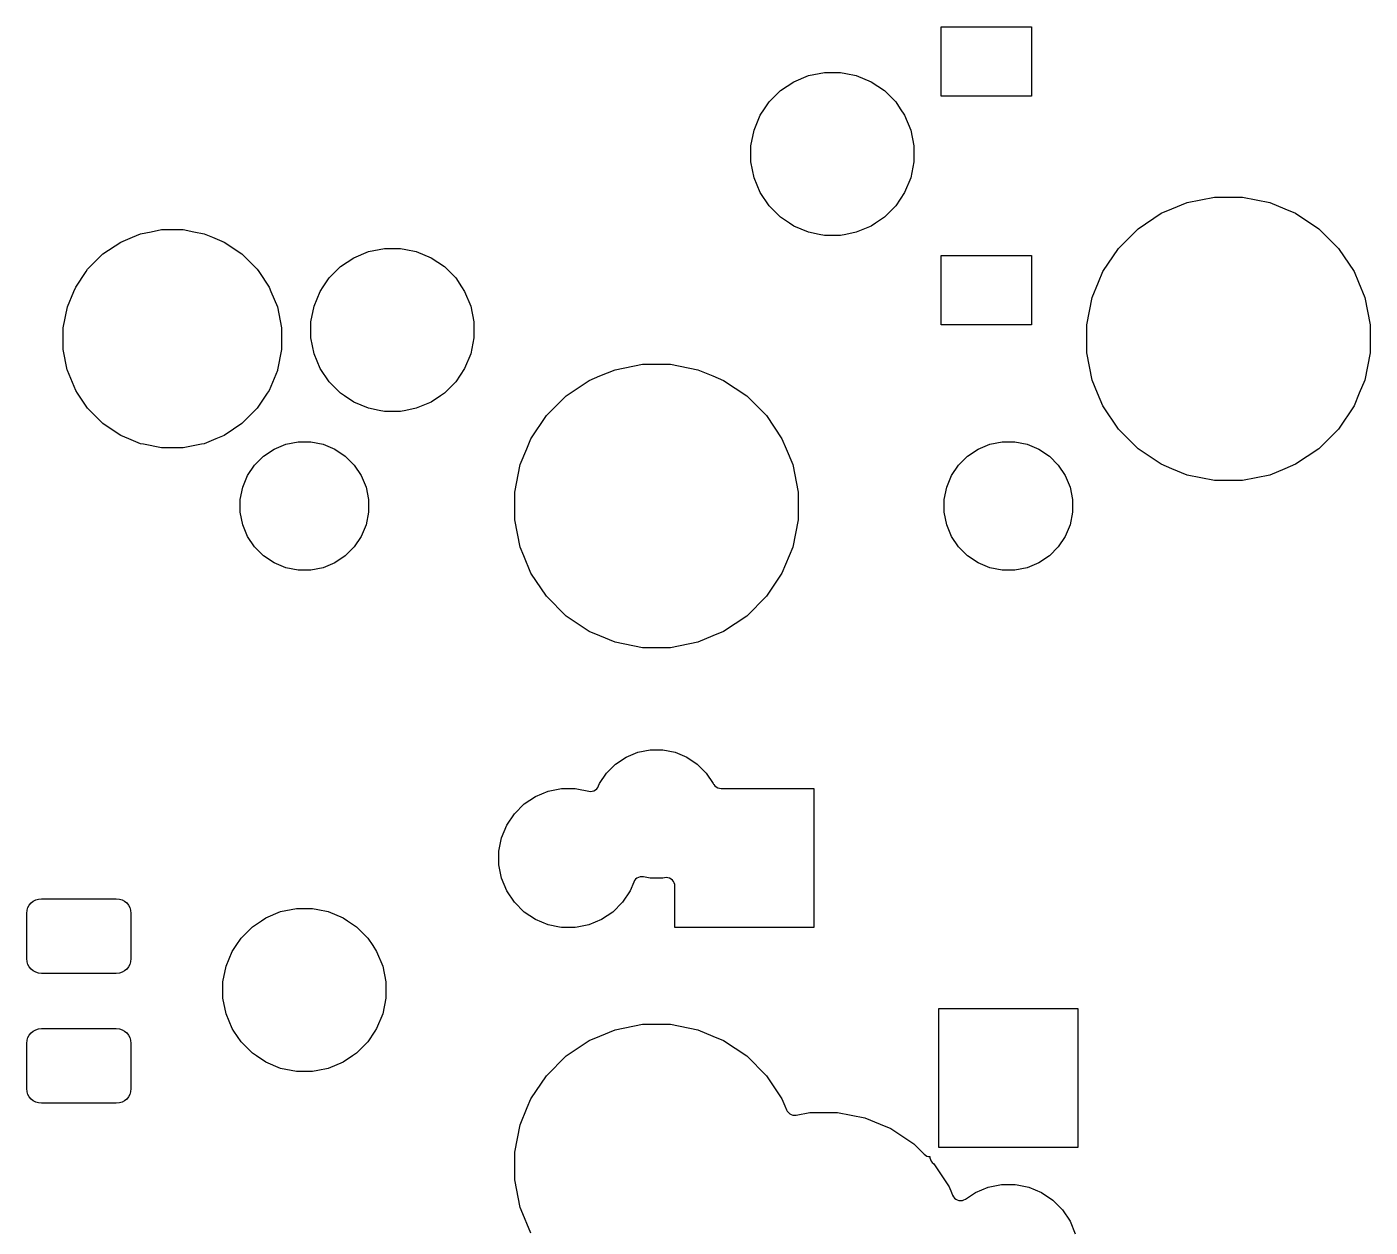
# Model space of a CAD drawing. Extents: x -9 to 373, y -109 to 9.
# Drawn here: x 48.06 to 67.45, y -91.37 to -74.05 of the extents above; entities that cross this region are included whole.
import ezdxf

# ---------------------------------------------------------------- set-up
doc = ezdxf.new("R2010")
doc.units = 0
doc.layers.add('BLACK', color=7, linetype='CONTINUOUS')

msp = doc.modelspace()

# ---------------------------------------------------------------- linework, layer by layer
at = {"layer": 'BLACK', "linetype": 'CONTINUOUS'}
for p, q in [((61.2615, -75.051), (61.2615, -74.049)), ((61.2615, -74.049), (62.5635, -74.049)), ((62.5635, -74.049), (62.5635, -75.051)), ((59.133, -74.8403), (59.347, -74.7517)), ((59.347, -74.7517), (59.4984, -74.7216)), ((59.4984, -74.7216), (59.5742, -74.7065)), ((59.5742, -74.7065), (59.8058, -74.7065)), ((59.8058, -74.7065), (59.8816, -74.7216)), ((59.8816, -74.7216), (60.033, -74.7517)), ((60.033, -74.7517), (60.247, -74.8403)), ((58.7765, -75.1328), (58.9403, -74.969)), ((58.9403, -74.969), (59.133, -74.8403)), ((59.133, -74.8403), (59.133, -74.8403)), ((60.247, -74.8403), (60.247, -74.8403)), ((60.247, -74.8403), (60.4397, -74.969)), ((60.4397, -74.969), (60.6035, -75.1328)), ((58.7117, -75.2299), (58.7765, -75.1328)), ((60.6035, -75.1328), (60.6683, -75.2299)), ((62.5635, -75.051), (61.2615, -75.051)), ((58.5592, -75.5395), (58.6478, -75.3255)), ((58.6478, -75.3255), (58.7117, -75.2299)), ((60.6683, -75.2299), (60.7322, -75.3255)), ((60.7322, -75.3255), (60.8208, -75.5395)), ((58.514, -75.7667), (58.5592, -75.5395)), ((60.8208, -75.5395), (60.866, -75.7667)), ((58.514, -75.9983), (58.514, -75.7667)), ((60.866, -75.7667), (60.866, -75.9983)), ((58.5592, -76.2255), (58.514, -75.9983)), ((60.866, -75.9983), (60.8208, -76.2255)), ((58.6478, -76.4395), (58.5592, -76.2255)), ((60.8208, -76.2255), (60.7322, -76.4395)), ((58.7765, -76.6322), (58.6478, -76.4395)), ((58.6478, -76.4395), (58.6478, -76.4395)), ((60.7322, -76.4395), (60.6035, -76.6322)), ((60.7322, -76.4395), (60.7322, -76.4395)), ((64.8085, -76.5832), (65.2036, -76.5046)), ((65.2036, -76.5046), (65.6064, -76.5046)), ((65.6064, -76.5046), (66.0015, -76.5832)), ((58.9403, -76.796), (58.7765, -76.6322)), ((60.6035, -76.6322), (60.4397, -76.796)), ((64.1015, -76.9611), (64.4364, -76.7373)), ((64.4364, -76.7373), (64.5905, -76.6735)), ((64.5905, -76.6735), (64.8085, -76.5832)), ((66.0015, -76.5832), (66.2195, -76.6735)), ((66.2195, -76.6735), (66.3736, -76.7373)), ((66.3736, -76.7373), (66.7085, -76.9611)), ((59.0688, -76.8818), (58.9403, -76.796)), ((59.133, -76.9247), (59.0688, -76.8818)), ((59.347, -77.0133), (59.133, -76.9247)), ((60.247, -76.9247), (60.033, -77.0133)), ((60.3112, -76.8818), (60.247, -76.9247)), ((60.4397, -76.796), (60.3112, -76.8818)), ((49.419, -77.1538), (49.5869, -77.0842)), ((49.5869, -77.0842), (49.7056, -77.035)), ((49.7056, -77.035), (49.8577, -77.0048)), ((49.8577, -77.0048), (50.0099, -76.9745)), ((50.0099, -76.9745), (50.3201, -76.9745)), ((50.3201, -76.9745), (50.4723, -77.0048)), ((50.4723, -77.0048), (50.6244, -77.035)), ((50.6244, -77.035), (50.7431, -77.0842)), ((50.7431, -77.0842), (50.911, -77.1538)), ((59.4984, -77.0434), (59.347, -77.0133)), ((59.5742, -77.0585), (59.4984, -77.0434)), ((59.8058, -77.0585), (59.5742, -77.0585)), ((59.8816, -77.0434), (59.8058, -77.0585)), ((60.033, -77.0133), (59.8816, -77.0434)), ((63.8166, -77.246), (64.1015, -76.9611)), ((66.7085, -76.9611), (66.9934, -77.246)), ((48.9416, -77.5455), (49.161, -77.3261)), ((49.161, -77.3261), (49.419, -77.1538)), ((49.419, -77.1538), (49.419, -77.1538)), ((50.911, -77.1538), (50.911, -77.1538)), ((50.911, -77.1538), (51.169, -77.3261)), ((51.169, -77.3261), (51.3884, -77.5455)), ((52.783, -77.3803), (52.997, -77.2917)), ((52.997, -77.2917), (53.1484, -77.2616)), ((53.1484, -77.2616), (53.2242, -77.2465)), ((53.2242, -77.2465), (53.4558, -77.2465)), ((53.4558, -77.2465), (53.5316, -77.2616)), ((53.5316, -77.2616), (53.683, -77.2917)), ((53.683, -77.2917), (53.897, -77.3803)), ((63.5928, -77.5809), (63.8166, -77.246)), ((66.9934, -77.246), (67.2172, -77.5809)), ((52.4265, -77.6728), (52.5903, -77.509)), ((52.5903, -77.509), (52.783, -77.3803)), ((52.783, -77.3803), (52.783, -77.3803)), ((53.897, -77.3803), (53.897, -77.3803)), ((53.897, -77.3803), (54.0897, -77.509)), ((54.0897, -77.509), (54.2535, -77.6728)), ((61.2615, -78.351), (61.2615, -77.349)), ((61.2615, -77.349), (62.5635, -77.349)), ((62.5635, -77.349), (62.5635, -78.351)), ((48.7693, -77.8035), (48.918, -77.5809)), ((48.918, -77.5809), (48.9416, -77.5455)), ((51.3884, -77.5455), (51.412, -77.5809)), ((51.412, -77.5809), (51.5607, -77.8035)), ((52.3407, -77.8013), (52.4265, -77.6728)), ((54.2535, -77.6728), (54.3393, -77.8013)), ((63.4387, -77.953), (63.529, -77.735)), ((63.529, -77.735), (63.5928, -77.5809)), ((67.2172, -77.5809), (67.281, -77.735)), ((67.281, -77.735), (67.3713, -77.953)), ((48.6505, -78.0901), (48.7436, -77.8655)), ((48.7436, -77.8655), (48.7693, -77.8035)), ((51.5607, -77.8035), (51.5864, -77.8655)), ((51.5864, -77.8655), (51.6795, -78.0901)), ((52.2092, -78.0795), (52.2978, -77.8655)), ((52.2978, -77.8655), (52.3407, -77.8013)), ((54.3393, -77.8013), (54.3822, -77.8655)), ((54.3822, -77.8655), (54.4708, -78.0795)), ((48.59, -78.3944), (48.6505, -78.0901)), ((51.6795, -78.0901), (51.74, -78.3944)), ((52.164, -78.3067), (52.2092, -78.0795)), ((54.4708, -78.0795), (54.516, -78.3067)), ((63.3601, -78.3481), (63.4387, -77.953)), ((67.3713, -77.953), (67.4499, -78.3481)), ((52.164, -78.5383), (52.164, -78.3067)), ((54.516, -78.3067), (54.516, -78.5383)), ((48.59, -78.7046), (48.59, -78.3944)), ((51.74, -78.3944), (51.74, -78.7046)), ((62.5635, -78.351), (61.2615, -78.351)), ((63.3601, -78.7509), (63.3601, -78.3481)), ((67.4499, -78.3481), (67.4499, -78.7509)), ((52.2092, -78.7655), (52.164, -78.5383)), ((54.516, -78.5383), (54.4708, -78.7655)), ((48.648, -78.9962), (48.59, -78.7046)), ((51.74, -78.7046), (51.682, -78.9962)), ((52.2978, -78.9795), (52.2092, -78.7655)), ((54.4708, -78.7655), (54.3822, -78.9795)), ((63.4387, -79.146), (63.3601, -78.7509)), ((67.4499, -78.7509), (67.3713, -79.146)), ((48.6505, -79.0089), (48.648, -78.9962)), ((48.7693, -79.2955), (48.6505, -79.0089)), ((51.6795, -79.0089), (51.5607, -79.2955)), ((51.682, -78.9962), (51.6795, -79.0089)), ((52.4265, -79.1722), (52.2978, -78.9795)), ((52.2978, -78.9795), (52.2978, -78.9795)), ((54.3822, -78.9795), (54.2535, -79.1722)), ((54.3822, -78.9795), (54.3822, -78.9795)), ((56.1814, -79.1503), (56.3355, -79.0865)), ((56.3355, -79.0865), (56.5535, -78.9962)), ((56.5535, -78.9962), (56.9486, -78.9176)), ((56.9486, -78.9176), (57.3514, -78.9176)), ((57.3514, -78.9176), (57.7465, -78.9962)), ((57.7465, -78.9962), (57.9645, -79.0865)), ((57.9645, -79.0865), (58.1186, -79.1503)), ((52.5903, -79.336), (52.4265, -79.1722)), ((54.2535, -79.1722), (54.0897, -79.336)), ((55.8465, -79.3741), (56.1814, -79.1503)), ((58.1186, -79.1503), (58.4535, -79.3741)), ((63.5174, -79.336), (63.4387, -79.146)), ((67.3713, -79.146), (67.2926, -79.336)), ((48.7963, -79.336), (48.7693, -79.2955)), ((48.9416, -79.5535), (48.7963, -79.336)), ((51.5337, -79.336), (51.3884, -79.5535)), ((51.5607, -79.2955), (51.5337, -79.336)), ((52.6475, -79.3741), (52.5903, -79.336)), ((52.783, -79.4647), (52.6475, -79.3741)), ((52.997, -79.5533), (52.783, -79.4647)), ((53.897, -79.4647), (53.683, -79.5533)), ((54.0325, -79.3741), (53.897, -79.4647)), ((54.0897, -79.336), (54.0325, -79.3741)), ((55.5616, -79.659), (55.8465, -79.3741)), ((58.4535, -79.3741), (58.7384, -79.659)), ((63.5928, -79.5181), (63.5174, -79.336)), ((67.2926, -79.336), (67.2172, -79.5181)), ((49.161, -79.7729), (48.9416, -79.5535)), ((51.3884, -79.5535), (51.169, -79.7729)), ((53.1484, -79.5834), (52.997, -79.5533)), ((53.2242, -79.5985), (53.1484, -79.5834)), ((53.4558, -79.5985), (53.2242, -79.5985)), ((53.5316, -79.5834), (53.4558, -79.5985)), ((53.683, -79.5533), (53.5316, -79.5834)), ((55.3378, -79.9939), (55.5616, -79.659)), ((58.7384, -79.659), (58.9622, -79.9939)), ((63.8166, -79.853), (63.5928, -79.5181)), ((67.2172, -79.5181), (66.9934, -79.853)), ((49.281, -79.853), (49.161, -79.7729)), ((49.419, -79.9452), (49.281, -79.853)), ((51.049, -79.853), (50.911, -79.9452)), ((51.169, -79.7729), (51.049, -79.853)), ((64.1015, -80.1379), (63.8166, -79.853)), ((66.9934, -79.853), (66.7085, -80.1379)), ((49.5364, -79.9939), (49.419, -79.9452)), ((49.7056, -80.064), (49.5364, -79.9939)), ((50.7936, -79.9939), (50.6244, -80.064)), ((50.911, -79.9452), (50.7936, -79.9939)), ((51.7999, -80.0721), (51.9788, -80.0365)), ((51.9788, -80.0365), (52.1612, -80.0365)), ((52.1612, -80.0365), (52.3401, -80.0721)), ((55.2782, -80.1379), (55.3378, -79.9939)), ((58.9622, -79.9939), (59.0218, -80.1379)), ((61.9599, -80.0721), (62.1388, -80.0365)), ((62.1388, -80.0365), (62.3212, -80.0365)), ((62.3212, -80.0365), (62.5001, -80.0721)), ((49.7468, -80.0722), (49.7056, -80.064)), ((50.0099, -80.1245), (49.7468, -80.0722)), ((50.3201, -80.1245), (50.0099, -80.1245)), ((50.5832, -80.0722), (50.3201, -80.1245)), ((50.6244, -80.064), (50.5832, -80.0722)), ((51.3507, -80.3722), (51.4797, -80.2432)), ((51.4797, -80.2432), (51.6314, -80.1419)), ((51.6314, -80.1419), (51.7999, -80.0721)), ((52.3401, -80.0721), (52.5086, -80.1419)), ((52.5086, -80.1419), (52.6603, -80.2432)), ((52.6603, -80.2432), (52.7893, -80.3722)), ((55.1837, -80.366), (55.2782, -80.1379)), ((59.0218, -80.1379), (59.1163, -80.366)), ((61.5107, -80.3722), (61.6397, -80.2432)), ((61.6397, -80.2432), (61.7914, -80.1419)), ((61.7914, -80.1419), (61.9599, -80.0721)), ((62.5001, -80.0721), (62.6686, -80.1419)), ((62.6686, -80.1419), (62.8203, -80.2432)), ((62.8203, -80.2432), (62.9493, -80.3722)), ((64.4364, -80.3617), (64.1015, -80.1379)), ((66.7085, -80.1379), (66.3736, -80.3617)), ((51.2494, -80.5239), (51.3507, -80.3722)), ((52.7893, -80.3722), (52.8906, -80.5239)), ((55.1051, -80.7611), (55.1837, -80.366)), ((59.1163, -80.366), (59.1949, -80.7611)), ((61.4094, -80.5239), (61.5107, -80.3722)), ((62.9493, -80.3722), (63.0506, -80.5239)), ((64.5905, -80.4255), (64.4364, -80.3617)), ((64.8085, -80.5158), (64.5905, -80.4255)), ((66.2195, -80.4255), (66.0015, -80.5158)), ((66.3736, -80.3617), (66.2195, -80.4255)), ((51.1796, -80.6924), (51.2494, -80.5239)), ((52.8906, -80.5239), (52.9604, -80.6924)), ((61.3396, -80.6924), (61.4094, -80.5239)), ((63.0506, -80.5239), (63.1204, -80.6924)), ((65.2036, -80.5944), (64.8085, -80.5158)), ((65.6064, -80.5944), (65.2036, -80.5944)), ((66.0015, -80.5158), (65.6064, -80.5944)), ((51.144, -80.8713), (51.1796, -80.6924)), ((52.9604, -80.6924), (52.996, -80.8713)), ((55.1051, -81.1639), (55.1051, -80.7611)), ((59.1949, -80.7611), (59.1949, -81.1639)), ((61.304, -80.8713), (61.3396, -80.6924)), ((63.1204, -80.6924), (63.156, -80.8713)), ((51.144, -81.0537), (51.144, -80.8713)), ((52.996, -80.8713), (52.996, -81.0537)), ((61.304, -81.0537), (61.304, -80.8713)), ((63.156, -80.8713), (63.156, -81.0537)), ((51.1796, -81.2326), (51.144, -81.0537)), ((52.996, -81.0537), (52.9604, -81.2326)), ((55.1837, -81.559), (55.1051, -81.1639)), ((59.1949, -81.1639), (59.1163, -81.559)), ((61.3396, -81.2326), (61.304, -81.0537)), ((63.156, -81.0537), (63.1204, -81.2326)), ((51.2494, -81.4011), (51.1796, -81.2326)), ((51.3507, -81.5528), (51.2494, -81.4011)), ((52.8906, -81.4011), (52.7893, -81.5528)), ((52.9604, -81.2326), (52.8906, -81.4011)), ((61.4094, -81.4011), (61.3396, -81.2326)), ((61.5107, -81.5528), (61.4094, -81.4011)), ((63.0506, -81.4011), (62.9493, -81.5528)), ((63.1204, -81.2326), (63.0506, -81.4011)), ((51.4797, -81.6818), (51.3507, -81.5528)), ((52.7893, -81.5528), (52.6603, -81.6818)), ((55.2345, -81.6818), (55.1837, -81.559)), ((59.1163, -81.559), (59.0655, -81.6818)), ((61.6397, -81.6818), (61.5107, -81.5528)), ((62.9493, -81.5528), (62.8203, -81.6818)), ((51.6314, -81.7831), (51.4797, -81.6818)), ((51.7999, -81.8529), (51.6314, -81.7831)), ((52.5086, -81.7831), (52.3401, -81.8529)), ((52.6603, -81.6818), (52.5086, -81.7831)), ((55.3378, -81.9311), (55.2345, -81.6818)), ((59.0655, -81.6818), (58.9622, -81.9311)), ((61.7914, -81.7831), (61.6397, -81.6818)), ((61.9599, -81.8529), (61.7914, -81.7831)), ((62.6686, -81.7831), (62.5001, -81.8529)), ((62.8203, -81.6818), (62.6686, -81.7831)), ((51.9788, -81.8885), (51.7999, -81.8529)), ((52.1612, -81.8885), (51.9788, -81.8885)), ((52.3401, -81.8529), (52.1612, -81.8885)), ((55.5616, -82.266), (55.3378, -81.9311)), ((58.9622, -81.9311), (58.7384, -82.266)), ((62.1388, -81.8885), (61.9599, -81.8529)), ((62.3212, -81.8885), (62.1388, -81.8885)), ((62.5001, -81.8529), (62.3212, -81.8885)), ((55.8465, -82.5509), (55.5616, -82.266)), ((58.7384, -82.266), (58.4535, -82.5509)), ((56.1814, -82.7747), (55.8465, -82.5509)), ((58.4535, -82.5509), (58.1186, -82.7747)), ((56.3355, -82.8385), (56.1814, -82.7747)), ((58.1186, -82.7747), (57.9645, -82.8385)), ((56.5535, -82.9288), (56.3355, -82.8385)), ((56.9486, -83.0074), (56.5535, -82.9288)), ((57.7465, -82.9288), (57.3514, -83.0074)), ((57.9645, -82.8385), (57.7465, -82.9288)), ((57.3514, -83.0074), (56.9486, -83.0074)), ((56.7114, -84.5869), (56.8799, -84.5171)), ((56.8799, -84.5171), (57.0588, -84.4815)), ((57.0588, -84.4815), (57.2412, -84.4815)), ((57.2412, -84.4815), (57.4201, -84.5171)), ((57.4201, -84.5171), (57.5886, -84.5869)), ((56.4307, -84.8172), (56.5597, -84.6882)), ((56.5597, -84.6882), (56.7114, -84.5869)), ((57.5886, -84.5869), (57.7403, -84.6882)), ((57.7403, -84.6882), (57.8693, -84.8172)), ((56.3294, -84.9689), (56.4307, -84.8172)), ((57.8693, -84.8172), (57.9706, -84.9689)), ((55.4047, -85.1532), (55.5873, -85.0776)), ((55.5873, -85.0776), (55.7567, -85.0439)), ((55.7567, -85.0439), (55.7812, -85.039)), ((55.7812, -85.039), (55.9788, -85.039)), ((55.9788, -85.039), (56.0033, -85.0439)), ((56.0033, -85.0439), (56.1727, -85.0776)), ((56.1727, -85.0776), (56.1727, -85.0776)), ((56.1727, -85.0776), (56.1753, -85.0781)), ((56.1753, -85.0781), (56.1996, -85.0805)), ((56.1996, -85.0805), (56.224, -85.0781)), ((56.224, -85.0781), (56.2475, -85.071)), ((56.2475, -85.071), (56.2691, -85.0594)), ((56.2691, -85.0594), (56.288, -85.0439)), ((56.288, -85.0439), (56.3036, -85.0249)), ((56.3036, -85.0249), (56.3151, -85.0033)), ((56.3151, -85.0033), (56.3294, -84.9689)), ((57.9706, -84.9689), (57.9706, -84.9689)), ((57.9706, -84.9689), (57.9748, -84.9752)), ((57.9748, -84.9752), (57.9792, -84.9834)), ((57.9792, -84.9834), (57.9948, -85.0024)), ((57.9948, -85.0024), (58.0137, -85.0179)), ((58.0137, -85.0179), (58.0353, -85.0295)), ((58.0353, -85.0295), (58.0588, -85.0366)), ((58.0588, -85.0366), (58.0832, -85.039)), ((58.0832, -85.039), (59.4235, -85.039)), ((59.4235, -85.039), (59.4235, -87.046)), ((55.1005, -85.4028), (55.2403, -85.263)), ((55.2403, -85.263), (55.4047, -85.1532)), ((54.9907, -85.5672), (55.1005, -85.4028)), ((54.9151, -85.7498), (54.9907, -85.5672)), ((54.8765, -85.9437), (54.9151, -85.7498)), ((54.8765, -86.1413), (54.8765, -85.9437)), ((54.9151, -86.3352), (54.8765, -86.1413)), ((54.9907, -86.5178), (54.9151, -86.3352)), ((56.8226, -86.3891), (56.7693, -86.5178)), ((56.8342, -86.3675), (56.8226, -86.3891)), ((56.8497, -86.3486), (56.8342, -86.3675)), ((56.8686, -86.333), (56.8497, -86.3486)), ((56.8903, -86.3215), (56.8686, -86.333)), ((56.9137, -86.3143), (56.8903, -86.3215)), ((56.9381, -86.3119), (56.9137, -86.3143)), ((56.9625, -86.3143), (56.9381, -86.3119)), ((57.0588, -86.3335), (56.9625, -86.3143)), ((57.2412, -86.3335), (57.0588, -86.3335)), ((57.2671, -86.3283), (57.2412, -86.3335)), ((57.2915, -86.3259), (57.2671, -86.3283)), ((57.3159, -86.3283), (57.2915, -86.3259)), ((57.3393, -86.3355), (57.3159, -86.3283)), ((57.3609, -86.347), (57.3393, -86.3355)), ((57.3799, -86.3626), (57.3609, -86.347)), ((57.3954, -86.3815), (57.3799, -86.3626)), ((57.407, -86.4031), (57.3954, -86.3815)), ((57.4141, -86.4266), (57.407, -86.4031)), ((57.4165, -86.4509), (57.4141, -86.4266)), ((57.4165, -87.046), (57.4165, -86.4509)), ((48.1568, -86.6656), (48.1925, -86.6465)), ((48.1925, -86.6465), (48.2312, -86.6348)), ((48.2312, -86.6348), (48.2775, -86.6302)), ((48.2775, -86.6302), (49.3537, -86.6302)), ((49.3537, -86.6302), (49.4001, -86.6348)), ((49.4001, -86.6348), (49.4388, -86.6465)), ((49.4388, -86.6465), (49.4744, -86.6656)), ((55.1005, -86.6822), (54.9907, -86.5178)), ((56.7693, -86.5178), (56.6595, -86.6822)), ((48.0646, -86.8431), (48.0692, -86.7968)), ((48.0646, -87.4944), (48.0646, -86.8431)), ((48.0692, -86.7968), (48.0809, -86.7581)), ((48.0809, -86.7581), (48.1, -86.7225)), ((48.1, -86.7225), (48.1256, -86.6912)), ((48.1256, -86.6912), (48.1568, -86.6656)), ((49.4744, -86.6656), (49.5056, -86.6912)), ((49.5056, -86.6912), (49.5313, -86.7225)), ((49.5313, -86.7225), (49.5503, -86.7581)), ((49.5503, -86.7581), (49.5621, -86.7968)), ((49.5621, -86.7968), (49.5666, -86.8431)), ((49.5666, -86.8431), (49.5666, -87.4944)), ((51.513, -86.9053), (51.727, -86.8167)), ((51.727, -86.8167), (51.8784, -86.7866)), ((51.8784, -86.7866), (51.9542, -86.7715)), ((51.9542, -86.7715), (52.1858, -86.7715)), ((52.1858, -86.7715), (52.2616, -86.7866)), ((52.2616, -86.7866), (52.413, -86.8167)), ((52.413, -86.8167), (52.627, -86.9053)), ((55.2403, -86.822), (55.1005, -86.6822)), ((55.4047, -86.9318), (55.2403, -86.822)), ((56.5197, -86.822), (56.3553, -86.9318)), ((56.6595, -86.6822), (56.5197, -86.822)), ((51.1565, -87.1978), (51.3203, -87.034)), ((51.3203, -87.034), (51.4488, -86.9482)), ((51.4488, -86.9482), (51.513, -86.9053)), ((52.627, -86.9053), (52.6912, -86.9482)), ((52.6912, -86.9482), (52.8197, -87.034)), ((52.8197, -87.034), (52.9835, -87.1978)), ((55.5873, -87.0074), (55.4047, -86.9318)), ((55.7536, -87.0405), (55.5873, -87.0074)), ((56.1727, -87.0074), (56.0064, -87.0405)), ((56.3553, -86.9318), (56.1727, -87.0074)), ((51.0848, -87.3052), (51.1565, -87.1978)), ((52.9835, -87.1978), (53.0552, -87.3052)), ((55.7812, -87.046), (55.7536, -87.0405)), ((55.9788, -87.046), (55.7812, -87.046)), ((56.0064, -87.0405), (55.9788, -87.046)), ((59.4235, -87.046), (57.4165, -87.046)), ((50.9392, -87.6045), (51.0278, -87.3905)), ((51.0278, -87.3905), (51.0848, -87.3052)), ((53.0552, -87.3052), (53.1122, -87.3905)), ((53.1122, -87.3905), (53.2008, -87.6045)), ((48.0692, -87.5407), (48.0646, -87.4944)), ((48.0809, -87.5794), (48.0692, -87.5407)), ((48.1, -87.615), (48.0809, -87.5794)), ((48.1256, -87.6463), (48.1, -87.615)), ((49.5313, -87.615), (49.5056, -87.6463)), ((49.5503, -87.5794), (49.5313, -87.615)), ((49.5621, -87.5407), (49.5503, -87.5794)), ((49.5666, -87.4944), (49.5621, -87.5407)), ((50.894, -87.8317), (50.9392, -87.6045)), ((53.2008, -87.6045), (53.246, -87.8317)), ((48.1568, -87.6719), (48.1256, -87.6463)), ((48.1925, -87.691), (48.1568, -87.6719)), ((48.2312, -87.7027), (48.1925, -87.691)), ((48.2775, -87.7073), (48.2312, -87.7027)), ((49.3537, -87.7073), (48.2775, -87.7073)), ((49.4001, -87.7027), (49.3537, -87.7073)), ((49.4388, -87.691), (49.4001, -87.7027)), ((49.4744, -87.6719), (49.4388, -87.691)), ((49.5056, -87.6463), (49.4744, -87.6719)), ((50.894, -88.0633), (50.894, -87.8317)), ((53.246, -87.8317), (53.246, -88.0633)), ((50.9392, -88.2905), (50.894, -88.0633)), ((53.246, -88.0633), (53.2008, -88.2905)), ((51.0278, -88.5045), (50.9392, -88.2905)), ((53.2008, -88.2905), (53.1122, -88.5045)), ((61.2265, -90.221), (61.2265, -88.214)), ((61.2265, -88.214), (63.2335, -88.214)), ((63.2335, -88.214), (63.2335, -90.221)), ((48.1, -88.5975), (48.1256, -88.5662)), ((48.1256, -88.5662), (48.1568, -88.5406)), ((48.1568, -88.5406), (48.1925, -88.5215)), ((48.1925, -88.5215), (48.2312, -88.5098)), ((48.2312, -88.5098), (48.2775, -88.5052)), ((48.2775, -88.5052), (49.3537, -88.5052)), ((49.3537, -88.5052), (49.4001, -88.5098)), ((49.4001, -88.5098), (49.4388, -88.5215)), ((49.4388, -88.5215), (49.4744, -88.5406)), ((49.4744, -88.5406), (49.5056, -88.5662)), ((49.5056, -88.5662), (49.5313, -88.5975)), ((51.0519, -88.5406), (51.0278, -88.5045)), ((51.1565, -88.6972), (51.0519, -88.5406)), ((53.0881, -88.5406), (52.9835, -88.6972)), ((53.1122, -88.5045), (53.0881, -88.5406)), ((56.3355, -88.6115), (56.5535, -88.5212)), ((56.5535, -88.5212), (56.9486, -88.4426)), ((56.9486, -88.4426), (57.3514, -88.4426)), ((57.3514, -88.4426), (57.7465, -88.5212)), ((57.7465, -88.5212), (57.9645, -88.6115)), ((48.0646, -88.7181), (48.0692, -88.6718)), ((48.0646, -89.3694), (48.0646, -88.7181)), ((48.0692, -88.6718), (48.0809, -88.6331)), ((48.0809, -88.6331), (48.1, -88.5975)), ((49.5313, -88.5975), (49.5503, -88.6331)), ((49.5503, -88.6331), (49.5621, -88.6718)), ((49.5621, -88.6718), (49.5666, -88.7181)), ((49.5666, -88.7181), (49.5666, -89.3694)), ((51.3203, -88.861), (51.1565, -88.6972)), ((52.9835, -88.6972), (52.8197, -88.861)), ((55.8465, -88.8991), (56.1814, -88.6753)), ((56.1814, -88.6753), (56.3355, -88.6115)), ((57.9645, -88.6115), (58.1186, -88.6753)), ((58.1186, -88.6753), (58.4535, -88.8991)), ((51.3775, -88.8991), (51.3203, -88.861)), ((51.513, -88.9897), (51.3775, -88.8991)), ((52.7625, -88.8991), (52.627, -88.9897)), ((52.8197, -88.861), (52.7625, -88.8991)), ((55.5616, -89.184), (55.8465, -88.8991)), ((58.4535, -88.8991), (58.7384, -89.184)), ((51.727, -89.0783), (51.513, -88.9897)), ((51.8784, -89.1084), (51.727, -89.0783)), ((51.9542, -89.1235), (51.8784, -89.1084)), ((52.1858, -89.1235), (51.9542, -89.1235)), ((52.2616, -89.1084), (52.1858, -89.1235)), ((52.413, -89.0783), (52.2616, -89.1084)), ((52.627, -88.9897), (52.413, -89.0783)), ((55.3378, -89.5189), (55.5616, -89.184)), ((58.7384, -89.184), (58.9622, -89.5189)), ((48.0692, -89.4157), (48.0646, -89.3694)), ((48.0809, -89.4544), (48.0692, -89.4157)), ((48.1, -89.49), (48.0809, -89.4544)), ((48.1256, -89.5213), (48.1, -89.49)), ((48.1568, -89.5469), (48.1256, -89.5213)), ((48.1925, -89.566), (48.1568, -89.5469)), ((49.4744, -89.5469), (49.4388, -89.566)), ((49.5056, -89.5213), (49.4744, -89.5469)), ((49.5313, -89.49), (49.5056, -89.5213)), ((49.5503, -89.4544), (49.5313, -89.49)), ((49.5621, -89.4157), (49.5503, -89.4544)), ((49.5666, -89.3694), (49.5621, -89.4157)), ((55.2857, -89.6447), (55.3378, -89.5189)), ((58.9622, -89.5189), (59.0041, -89.6202)), ((48.2312, -89.5777), (48.1925, -89.566)), ((48.2775, -89.5823), (48.2312, -89.5777)), ((49.3537, -89.5823), (48.2775, -89.5823)), ((49.4001, -89.5777), (49.3537, -89.5823)), ((49.4388, -89.566), (49.4001, -89.5777)), ((55.1837, -89.891), (55.2857, -89.6447)), ((59.0041, -89.6202), (59.0274, -89.6765)), ((59.0274, -89.6765), (59.039, -89.6981)), ((59.039, -89.6981), (59.0545, -89.717)), ((59.0545, -89.717), (59.0735, -89.7326)), ((59.0735, -89.7326), (59.0951, -89.7441)), ((59.0951, -89.7441), (59.1185, -89.7512)), ((59.1185, -89.7512), (59.1429, -89.7536)), ((59.1429, -89.7536), (59.1673, -89.7512)), ((59.1673, -89.7512), (59.3616, -89.7126)), ((59.3616, -89.7126), (59.7644, -89.7126)), ((59.7644, -89.7126), (60.1595, -89.7912)), ((55.1051, -90.2861), (55.1837, -89.891)), ((60.1595, -89.7912), (60.3775, -89.8815)), ((60.3775, -89.8815), (60.5316, -89.9453)), ((60.5316, -89.9453), (60.8665, -90.1691)), ((55.1051, -90.6889), (55.1051, -90.2861)), ((60.8665, -90.1691), (61.0131, -90.3157)), ((61.0131, -90.3157), (61.0321, -90.3312)), ((61.0321, -90.3312), (61.0537, -90.3428)), ((63.2335, -90.221), (61.2265, -90.221)), ((61.0537, -90.3428), (61.0771, -90.3499)), ((61.0771, -90.3499), (61.0958, -90.3517)), ((61.0958, -90.3517), (61.0976, -90.3704)), ((61.0976, -90.3704), (61.1047, -90.3938)), ((61.1047, -90.3938), (61.1163, -90.4154)), ((61.1163, -90.4154), (61.1318, -90.4344)), ((61.1318, -90.4344), (61.1514, -90.454)), ((61.1514, -90.454), (61.3752, -90.7889)), ((55.1837, -91.084), (55.1051, -90.6889)), ((61.3752, -90.7889), (61.408, -90.8682)), ((61.408, -90.8682), (61.4249, -90.9089)), ((61.4249, -90.9089), (61.4364, -90.9305)), ((61.6098, -90.965), (61.7547, -90.8682)), ((61.7547, -90.8682), (61.9373, -90.7926)), ((61.9373, -90.7926), (62.1036, -90.7595)), ((62.1036, -90.7595), (62.1312, -90.754)), ((62.1312, -90.754), (62.3288, -90.754)), ((62.3288, -90.754), (62.3564, -90.7595)), ((62.3564, -90.7595), (62.5227, -90.7926)), ((62.5227, -90.7926), (62.7053, -90.8682)), ((62.7053, -90.8682), (62.8697, -90.978)), ((55.1977, -91.1178), (55.1837, -91.084)), ((61.4364, -90.9305), (61.452, -90.9495)), ((61.452, -90.9495), (61.4709, -90.965)), ((61.4709, -90.965), (61.4925, -90.9765)), ((61.4925, -90.9765), (61.516, -90.9837)), ((61.516, -90.9837), (61.5404, -90.9861)), ((61.5404, -90.9861), (61.5648, -90.9837)), ((61.5648, -90.9837), (61.5882, -90.9765)), ((61.5882, -90.9765), (61.6098, -90.965)), ((62.8697, -90.978), (63.0095, -91.1178)), ((55.3378, -91.4561), (55.1977, -91.1178)), ((63.0095, -91.1178), (63.1193, -91.2822)), ((63.1193, -91.2822), (63.1949, -91.4648))]:
    msp.add_line(p, q, dxfattribs=at)

doc.saveas('drawing.dxf')
